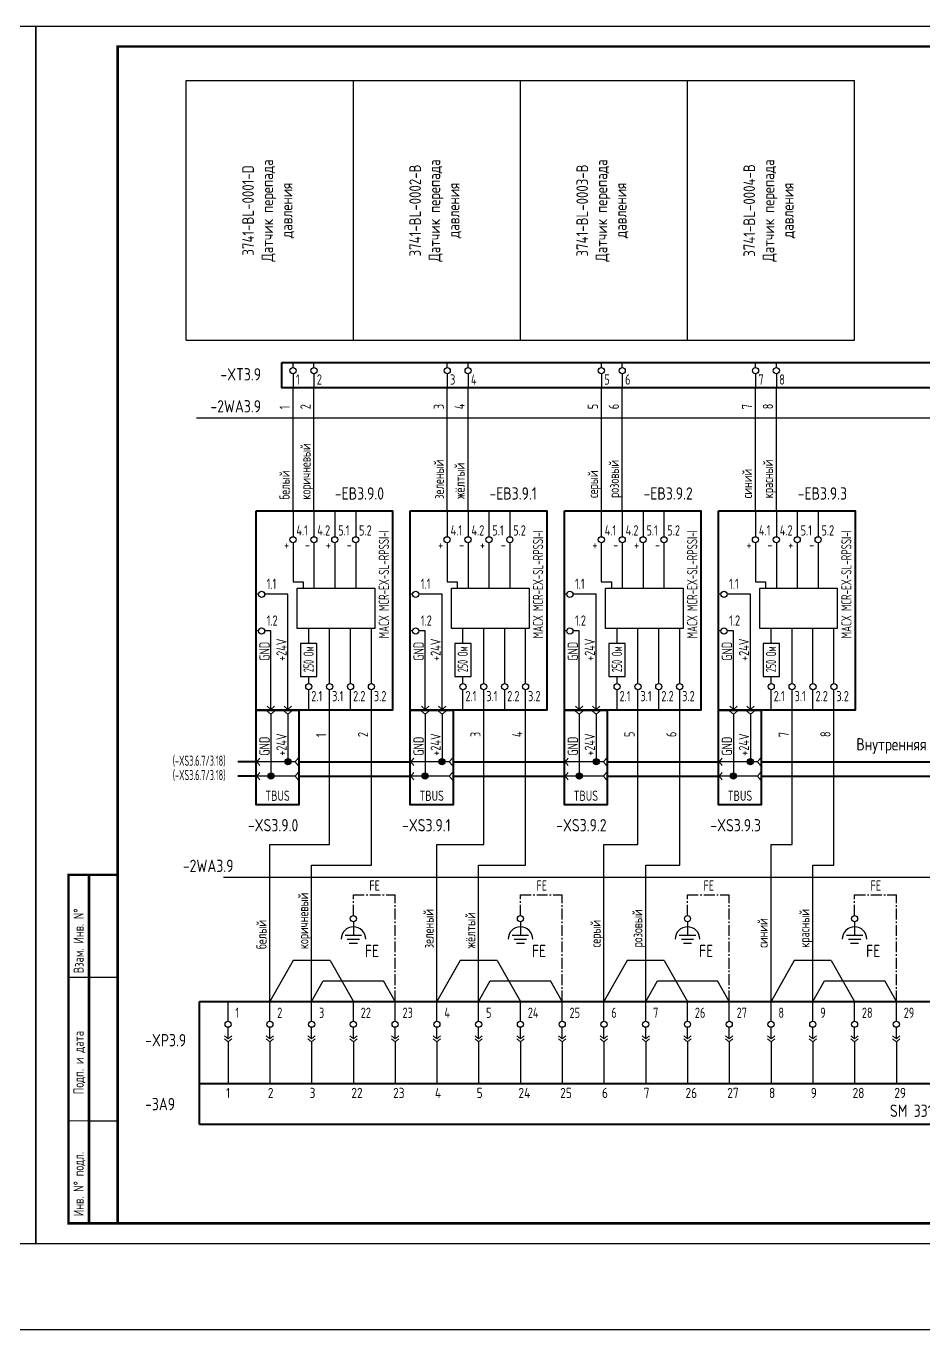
# Model space of a CAD drawing. Header units: millimetres. Extents: x 1235 to 19908, y 833 to 4314.
# Drawn here: x 6107.6 to 6326.8, y 3821.3 to 4139.3 of the extents above; entities that cross this region are included whole.
import ezdxf
from ezdxf.enums import TextEntityAlignment as Align

# ---------------------------------------------------------------- set-up
doc = ezdxf.new("R2010")
doc.units = ezdxf.units.MM
doc.linetypes.add('EPL_DASHLONGDOT', pattern=[1, 0.66, -0.12, 0.1, -0.12])
doc.layers.add('КИА_РАМКИ-ШТАМПЫ', color=7, linetype='Continuous')
doc.styles.add('GOST-A 3-1', font='', dxfattribs={"height": 3})
doc.styles.add('GOSTA-2.5-1', font='', dxfattribs={"width": 0.9, "height": 2.5})
doc.styles.add('ROMANS0-70', font='romans.shx', dxfattribs={"width": 0.7})
doc.styles.get("Standard").update_dxf_attribs({"font": 'arial.ttf'})
doc.styles.get('GOST-A 3-1').set_extended_font_data('GOST type A')
doc.styles.get('GOSTA-2.5-1').set_extended_font_data('GOST Type AU')

# ---------------------------------------------------------------- blocks, each defined once
blk = doc.blocks.new('*U44')
blk.add_line((-402, 25), (-395, 25))
blk.add_lwpolyline([(-415, 292), (5, 292), (5, -5), (-415, -5)], close=True)
at = {"const_width": 0.6}
blk.add_lwpolyline([(-395, 287), (0, 287), (0, 0), (-395, 0)], close=True, dxfattribs=at)
at = {"ltscale": 100}
blk.add_lwpolyline([(0, 287), (-1, 287)], dxfattribs=at)
for points, const_width in [([(-395, 0), (-407, 0), (-407, 85), (-395, 85)], 0.6), ([(-402, 0), (-402, 85)], 0.6), ([(-407, 60), (-395, 60)], 0.3), ([(-407, 25), (-395, 25)], 0.3)]:
    blk.add_lwpolyline(points, dxfattribs=dict(const_width=const_width))
at = {"style": 'ROMANS0-70', "width": 0.7}
for s, p in [('Взам. Инв. N%%d', (-402.54, 61)), ('Подп. и дата', (-402.54, 31.47)), ('Инв. N%%d подл.', (-402.54, 1.7))]:
    blk.add_text(s, height=2.5, rotation=90, dxfattribs=at).set_placement(p, align=Align.BOTTOM_LEFT)
at = {"ltscale": 100, "insert": (-69.52, -4.39), "char_height": 2.5, "width": 12.6652, "attachment_point": 7, "style": 'ROMANS0-70'}
blk.add_mtext('Формат', dxfattribs=at)
at = {"style": 'ROMANS0-70', "width": 0.7, "flags": 12}
blk.add_attdef('FNAME', text='', height=2.5, rotation=90, dxfattribs=at).set_placement((-397.05, 286.9), align=Align.RIGHT)
for tag, p in [('ZINVN', (-398.5, 72.5)), ('INVN', (-398.5, 12.5))]:
    blk.add_attdef(tag, text='', height=3, rotation=90, dxfattribs=at).set_placement(p, align=Align.MIDDLE_CENTER)
at = {"ltscale": 100, "style": 'ROMANS0-70', "width": 0.7, "flags": 12}
blk.add_attdef('ФОРМАТ', text='', height=2.5, dxfattribs=at).set_placement((-57.47, -4.39), align=Align.BOTTOM_LEFT)
blk = doc.blocks.new('A$C2EC3666A')
h = blk.add_hatch(color=7)
h.dxf.hatch_style = 1
edge = h.paths.add_edge_path()
edge.add_arc((0, 0), 0.75, 0, 360)
at = {"color": 0}
blk.add_circle((0, 0), 0.75, dxfattribs=at)
blk = doc.blocks.new('A$C53757D11')
at = {"color": 0}
for p, q in [((-26.42, -7.89), (-26.42, -14.17)), ((-21.32, -7.89), (-21.32, -14.17)), ((-16.22, -7.89), (-16.22, -14.17)), ((-11.12, -7.89), (-11.12, -14.17)), ((-21.32, -15.67), (-21.32, -26.69)), ((-16.22, -15.67), (-16.22, -26.69)), ((-11.12, -15.67), (-11.12, -26.69)), ((-34.85, -28.22), (-35.44, -28.22)), ((-32.75, -28.22), (-33.35, -28.22)), ((-27.65, -28.22), (-32.75, -28.22)), ((-27.65, -43.2), (-27.65, -28.22)), ((-34.85, -37.17), (-35.44, -37.17)), ((-31.81, -37.17), (-33.35, -37.17)), ((-31.81, -43.2), (-31.81, -37.17)), ((-22.57, -40.25), (-22.57, -36.54)), ((-17.48, -49.99), (-17.48, -36.54)), ((-12.38, -48.25), (-12.38, -36.54)), ((-7.28, -49.99), (-7.28, -36.54)), ((-31.81, -56.28), (-31.81, -43.2)), ((-27.65, -56.28), (-27.65, -43.2)), ((-22.57, -49.99), (-22.57, -48.25)), ((-12.38, -49.99), (-12.38, -48.25)), ((-22.57, -56.52), (-22.57, -51.49)), ((-17.48, -56.52), (-17.48, -51.49)), ((-12.38, -56.52), (-12.38, -51.49)), ((-7.28, -56.52), (-7.28, -51.49)), ((-31.81, -57.43), (-31.81, -72.57)), ((-27.65, -57.43), (-27.65, -69.07)), ((-25.9, -69.07), (-35.26, -69.07)), ((-25.9, -72.57), (-35.26, -72.57))]:
    blk.add_line(p, q, dxfattribs=at)
at = {"lineweight": 18}
for p, q in [((-31.81, -56.28), (-32.7, -55.53)), ((-31.81, -57.43), (-32.7, -56.69)), ((-31.81, -56.28), (-30.92, -55.53)), ((-31.81, -57.43), (-30.92, -56.69)), ((-27.65, -56.28), (-28.54, -55.53)), ((-27.65, -57.43), (-28.54, -56.69)), ((-27.65, -56.28), (-26.76, -55.53)), ((-27.65, -57.43), (-26.76, -56.69)), ((-35.26, -69.07), (-34.52, -68.18)), ((-35.26, -69.07), (-34.52, -69.96)), ((-25.9, -69.07), (-25.15, -68.18)), ((-25.9, -69.07), (-25.15, -69.96)), ((-35.26, -72.57), (-34.52, -71.68)), ((-35.26, -72.57), (-34.52, -73.46)), ((-25.9, -72.57), (-25.15, -71.68)), ((-25.9, -72.57), (-25.15, -73.46))]:
    blk.add_line(p, q, dxfattribs=at)
at = {"color": 0, "lineweight": 40}
for points in [[(-35.44, -7.89), (-2.1, -7.89), (-2.1, -56.52), (-35.44, -56.52)], [(-35.44, -56.52), (-24.99, -56.52), (-24.99, -79.55), (-35.44, -79.55)]]:
    blk.add_lwpolyline(points, close=True, dxfattribs=at)
at = {"color": 0}
blk.add_lwpolyline([(-26.42, -15.67), (-26.42, -25.2), (-23.97, -25.2), (-23.97, -26.69)], dxfattribs=at)
for points in [[(-25.37, -26.69), (-6.44, -26.69), (-6.44, -36.54), (-25.37, -36.54)], [(-24.57, -48.25), (-20.57, -48.25), (-20.57, -40.25), (-24.57, -40.25)]]:
    blk.add_lwpolyline(points, close=True, dxfattribs=at)
for centre in [(-26.42, -14.92), (-21.32, -14.92), (-16.22, -14.92), (-11.12, -14.92), (-34.1, -28.22), (-34.1, -37.17), (-22.57, -50.74), (-17.48, -50.74), (-12.38, -50.74), (-7.28, -50.74)]:
    blk.add_circle(centre, 0.75, dxfattribs=at)
for p in [(-27.65, -69.07), (-31.81, -72.57)]:
    blk.add_blockref('A$C2EC3666A', p, dxfattribs=at)
at = {"style": 'GOSTA-2.5-1', "width": 0.9}
for s, p in [('4.1', (-25.59, -13.88)), ('4.2', (-20.49, -13.88)), ('5.1', (-15.39, -13.88)), ('5.2', (-10.3, -13.88)), ('+', (-28.61, -17.4)), ('+', (-18.42, -17.4)), ('-', (-23.51, -17.4)), ('-', (-13.32, -17.4)), ('1.1', (-32.85, -26.91)), ('1.2', (-32.85, -35.87)), ('2.1', (-21.96, -54.3)), ('3.1', (-16.86, -54.3)), ('2.2', (-11.76, -54.3)), ('3.2', (-6.67, -54.3)), ('TBUS', (-33.18, -78.6))]:
    blk.add_text(s, height=2.5, dxfattribs=at).set_placement(p)
at = {"style": 'GOSTA-2.5-1'}
for s, width, p in [('MACX MCR-EX-SL-RPSSI-I', 0.8, (-2.98, -38.97)), ('GND', 0.9, (-32.14, -44.47)), ('+24V', 0.9, (-27.98, -44.47)), ('250 Ом', 0.65, (-21.37, -47.21)), ('GND', 0.9, (-32.14, -67.6)), ('+24V', 0.9, (-27.98, -67.6))]:
    blk.add_text(s, height=2.5, rotation=90, dxfattribs=dict(at, width=width)).set_placement(p)
blk = doc.blocks.new('A$C38A837D7')
at = {"color": 0}
for p, q in [((0, 4.92), (0, 6.17)), ((0, 3.42), (0, 0)), ((5.1, 4.92), (5.1, 6.17)), ((5.1, 3.42), (5.1, 0)), ((37.63, 4.92), (37.63, 6.17)), ((37.63, 3.42), (37.63, 0)), ((42.73, 4.92), (42.73, 6.17)), ((42.73, 3.42), (42.73, 0)), ((75.26, 4.92), (75.26, 6.17)), ((75.26, 3.42), (75.26, 0)), ((80.36, 4.92), (80.36, 6.17)), ((80.36, 3.42), (80.36, 0)), ((112.89, 4.92), (112.89, 6.17)), ((112.89, 3.42), (112.89, 0)), ((117.99, 4.92), (117.99, 6.17)), ((117.99, 3.42), (117.99, 0)), ((188.15, 4.92), (188.15, 6.17)), ((188.15, 3.42), (188.15, 0)), ((193.25, 4.92), (193.25, 6.17)), ((193.25, 3.42), (193.25, 0)), ((225.78, 4.92), (225.78, 6.17)), ((225.78, 3.42), (225.78, 0)), ((230.88, 4.92), (230.88, 6.17)), ((230.88, 3.42), (230.88, 0)), ((263.41, 4.92), (263.41, 6.17)), ((263.41, 3.42), (263.41, 0)), ((268.51, 4.92), (268.51, 6.17)), ((268.51, 3.42), (268.51, 0)), ((301.04, 4.92), (301.04, 6.17)), ((301.04, 3.42), (301.04, 0)), ((306.14, 4.92), (306.14, 6.17)), ((306.14, 3.42), (306.14, 0))]:
    blk.add_line(p, q, dxfattribs=at)
at = {"color": 0, "lineweight": 40}
blk.add_lwpolyline([(-2.75, 6.17), (312.36, 6.17), (312.36, 0), (-2.75, 0)], close=True, dxfattribs=at)
at = {"color": 0}
for centre in [(0, 4.17), (5.1, 4.17), (37.63, 4.17), (42.73, 4.17), (75.26, 4.17), (80.36, 4.17), (112.89, 4.17), (117.99, 4.17), (188.15, 4.17), (193.25, 4.17), (225.78, 4.17), (230.88, 4.17), (263.41, 4.17), (268.51, 4.17), (301.04, 4.17), (306.14, 4.17)]:
    blk.add_circle(centre, 0.75, dxfattribs=at)
at = {"style": 'GOSTA-2.5-1', "width": 0.9}
for s, p in [('1', (0.71, 0.77)), ('2', (5.8, 0.77)), ('3', (38.34, 0.77)), ('4', (43.43, 0.77)), ('5', (75.97, 0.77)), ('6', (81.06, 0.77)), ('7', (113.6, 0.77)), ('8', (118.69, 0.77)), ('9', (188.86, 0.77)), ('10', (193.95, 0.77)), ('11', (226.49, 0.77)), ('12', (231.58, 0.77)), ('13', (264.12, 0.77)), ('14', (269.22, 0.77)), ('15', (301.75, 0.77)), ('16', (306.85, 0.77))]:
    blk.add_text(s, height=2.5, dxfattribs=at).set_placement(p)
blk = doc.blocks.new('A$C2BF74EC9')
at = {"color": 0}
for p, q in [((0, 6.39), (4, 6.39)), ((2, 8.39), (2, 6.39)), ((0.5, 5.39), (3.5, 5.39)), ((1, 4.39), (3, 4.39))]:
    blk.add_line(p, q, dxfattribs=at)
at = {"style": 'GOST-A 3-1'}
blk.add_text('FE', height=3, dxfattribs=at).set_placement((4.81, 1))

msp = doc.modelspace()

# ---------------------------------------------------------------- linework, layer by layer
for p, q in [((6146.75, 4062.68), (6146.75, 4126.01)), ((6146.75, 4126.01), (6187.53, 4126.01)), ((6187.53, 4062.68), (6187.53, 4126.01)), ((6187.53, 4126.01), (6228.31, 4126.01)), ((6187.53, 4062.68), (6187.53, 4126.01)), ((6228.31, 4062.68), (6228.31, 4126.01)), ((6228.31, 4126.01), (6269.09, 4126.01)), ((6269.09, 4062.68), (6269.09, 4126.01)), ((6269.09, 4126.01), (6309.87, 4126.01)), ((6309.87, 4062.68), (6309.87, 4126.01)), ((6146.75, 4062.68), (6187.53, 4062.68)), ((6187.53, 4062.68), (6228.31, 4062.68)), ((6228.31, 4062.68), (6269.09, 4062.68)), ((6269.09, 4062.68), (6309.87, 4062.68)), ((6177.33, 3901.41), (6180.17, 3906.41)), ((6180.17, 3906.41), (6194.89, 3906.41)), ((6197.72, 3901.41), (6194.89, 3906.41)), ((6218.11, 3901.41), (6220.95, 3906.41)), ((6220.95, 3906.41), (6235.67, 3906.41)), ((6238.5, 3901.41), (6235.67, 3906.41)), ((6258.89, 3901.41), (6261.73, 3906.41)), ((6261.73, 3906.41), (6276.45, 3906.41)), ((6279.28, 3901.41), (6276.45, 3906.41)), ((6299.68, 3901.41), (6302.51, 3906.41)), ((6302.51, 3906.41), (6317.23, 3906.41)), ((6320.07, 3901.41), (6317.23, 3906.41)), ((6156.94, 3896.61), (6156.94, 3901.41)), ((6167.14, 3896.61), (6167.14, 3901.41)), ((6177.33, 3896.61), (6177.33, 3901.41)), ((6187.53, 3896.61), (6187.53, 3901.41)), ((6197.72, 3896.61), (6197.72, 3901.41)), ((6207.92, 3896.61), (6207.92, 3901.41)), ((6218.11, 3896.61), (6218.11, 3901.41)), ((6228.31, 3896.61), (6228.31, 3901.41)), ((6238.5, 3896.61), (6238.5, 3901.41)), ((6248.7, 3896.61), (6248.7, 3901.41)), ((6258.89, 3896.61), (6258.89, 3901.41)), ((6269.09, 3896.61), (6269.09, 3901.41)), ((6279.28, 3896.61), (6279.28, 3901.41)), ((6289.48, 3896.61), (6289.48, 3901.41)), ((6299.68, 3896.61), (6299.68, 3901.41)), ((6309.87, 3896.61), (6309.87, 3901.41)), ((6320.07, 3896.61), (6320.07, 3901.41)), ((6156.94, 3892.3), (6156.94, 3895.11)), ((6167.14, 3892.3), (6167.14, 3895.11)), ((6177.33, 3892.3), (6177.33, 3895.11)), ((6187.53, 3892.3), (6187.53, 3895.11)), ((6197.72, 3892.3), (6197.72, 3895.11)), ((6207.92, 3892.3), (6207.92, 3895.11)), ((6218.11, 3892.3), (6218.11, 3895.11)), ((6228.31, 3892.3), (6228.31, 3895.11)), ((6238.5, 3892.3), (6238.5, 3895.11)), ((6248.7, 3892.3), (6248.7, 3895.11)), ((6258.89, 3892.3), (6258.89, 3895.11)), ((6269.09, 3892.3), (6269.09, 3895.11)), ((6279.28, 3892.3), (6279.28, 3895.11)), ((6289.48, 3892.3), (6289.48, 3895.11)), ((6299.68, 3892.3), (6299.68, 3895.11)), ((6309.87, 3892.3), (6309.87, 3895.11)), ((6320.07, 3892.3), (6320.07, 3895.11)), ((6156.94, 3891.55), (6156.94, 3881.38)), ((6167.14, 3891.55), (6167.14, 3881.38)), ((6177.33, 3891.55), (6177.33, 3881.38)), ((6187.53, 3891.55), (6187.53, 3881.38)), ((6197.72, 3891.55), (6197.72, 3881.38)), ((6207.92, 3891.55), (6207.92, 3881.38)), ((6218.11, 3891.55), (6218.11, 3881.38)), ((6228.31, 3891.55), (6228.31, 3881.38)), ((6238.5, 3891.55), (6238.5, 3881.38)), ((6248.7, 3891.55), (6248.7, 3881.38)), ((6258.89, 3891.55), (6258.89, 3881.38)), ((6269.09, 3891.55), (6269.09, 3881.38)), ((6279.28, 3891.55), (6279.28, 3881.38)), ((6289.48, 3891.55), (6289.48, 3881.38)), ((6299.68, 3891.55), (6299.68, 3881.38)), ((6309.87, 3891.55), (6309.87, 3881.38)), ((6320.07, 3891.55), (6320.07, 3881.38))]:
    msp.add_line(p, q)
at = {"color": 0}
for p, q in [((6172.8, 4021.05), (6172.8, 4051.09)), ((6177.89, 4021.05), (6177.89, 4051.09)), ((6210.43, 4021.05), (6210.43, 4051.09)), ((6215.52, 4021.05), (6215.52, 4051.09)), ((6248.06, 4021.05), (6248.06, 4051.09)), ((6253.15, 4021.05), (6253.15, 4051.09)), ((6285.69, 4021.05), (6285.69, 4051.09)), ((6290.78, 4021.05), (6290.78, 4051.09)), ((6149.26, 4043.8), (6483.68, 4043.8)), ((6181.73, 3939.69), (6181.73, 3972.42)), ((6191.93, 3934.69), (6191.93, 3972.42)), ((6219.37, 3939.69), (6219.37, 3972.42)), ((6229.56, 3934.69), (6229.56, 3972.42)), ((6257, 3939.69), (6257, 3972.42)), ((6267.19, 3934.69), (6267.19, 3972.42)), ((6294.63, 3939.69), (6294.63, 3972.42)), ((6304.82, 3934.69), (6304.82, 3972.42)), ((6167.14, 3901.41), (6167.14, 3939.69)), ((6167.14, 3939.69), (6181.73, 3939.69)), ((6207.92, 3901.41), (6207.92, 3939.69)), ((6207.92, 3939.69), (6219.37, 3939.69)), ((6248.7, 3901.41), (6248.7, 3939.69)), ((6248.7, 3939.69), (6257, 3939.69)), ((6289.48, 3901.41), (6289.48, 3939.69)), ((6289.48, 3939.69), (6294.63, 3939.69)), ((6177.33, 3934.69), (6191.93, 3934.69)), ((6177.33, 3901.41), (6177.33, 3934.69)), ((6218.11, 3934.69), (6229.56, 3934.69)), ((6218.11, 3901.41), (6218.11, 3934.69)), ((6258.89, 3934.69), (6267.19, 3934.69)), ((6258.89, 3901.41), (6258.89, 3934.69)), ((6299.68, 3934.69), (6304.82, 3934.69)), ((6299.68, 3901.41), (6299.68, 3934.69)), ((6155.86, 3931.72), (6494.75, 3931.72)), ((6187.53, 3920.86), (6187.53, 3919.61)), ((6228.31, 3920.86), (6228.31, 3919.61)), ((6269.09, 3920.86), (6269.09, 3919.61)), ((6309.87, 3920.86), (6309.87, 3919.61)), ((6172.82, 3911.41), (6167.14, 3901.41)), ((6181.85, 3911.41), (6172.82, 3911.41)), ((6181.85, 3911.41), (6187.53, 3901.41)), ((6213.6, 3911.41), (6207.92, 3901.41)), ((6222.63, 3911.41), (6213.6, 3911.41)), ((6222.63, 3911.41), (6228.31, 3901.41)), ((6254.38, 3911.41), (6248.7, 3901.41)), ((6263.41, 3911.41), (6254.38, 3911.41)), ((6263.41, 3911.41), (6269.09, 3901.41)), ((6295.16, 3911.41), (6289.48, 3901.41)), ((6304.19, 3911.41), (6295.16, 3911.41)), ((6304.19, 3911.41), (6309.87, 3901.41)), ((6970.58, 3821.3), (5668.54, 3821.3))]:
    msp.add_line(p, q, dxfattribs=at)
at = {"color": 1, "lineweight": 40}
for p, q in [((6163.95, 3959.87), (6159.33, 3959.87)), ((6174.23, 3959.87), (6201.4, 3959.87)), ((6211.86, 3959.87), (6239.03, 3959.87)), ((6249.49, 3959.87), (6276.66, 3959.87)), ((6287.12, 3959.87), (6351.92, 3959.87))]:
    msp.add_line(p, q, dxfattribs=at)
at = {"color": 4, "lineweight": 40}
for p, q in [((6163.95, 3956.36), (6159.33, 3956.36)), ((6174.23, 3956.36), (6201.4, 3956.36)), ((6211.86, 3956.36), (6239.03, 3956.36)), ((6249.49, 3956.36), (6276.66, 3956.36)), ((6287.12, 3956.36), (6351.92, 3956.36))]:
    msp.add_line(p, q, dxfattribs=at)
at = {"color": 6, "linetype": 'EPL_DASHLONGDOT', "lineweight": 25, "ltscale": 4}
for p, q in [((6187.53, 3927.45), (6197.72, 3927.45)), ((6187.53, 3922.36), (6187.53, 3927.45)), ((6197.72, 3901.41), (6197.72, 3927.45)), ((6228.31, 3927.45), (6238.5, 3927.45)), ((6228.31, 3922.36), (6228.31, 3927.45)), ((6238.5, 3901.41), (6238.5, 3927.45)), ((6269.09, 3927.45), (6279.28, 3927.45)), ((6269.09, 3922.36), (6269.09, 3927.45)), ((6279.28, 3901.41), (6279.28, 3927.45)), ((6309.87, 3927.45), (6320.07, 3927.45)), ((6309.87, 3922.36), (6309.87, 3927.45)), ((6320.07, 3901.41), (6320.07, 3927.45))]:
    msp.add_line(p, q, dxfattribs=at)
at = {"lineweight": 40}
for p, q in [((6149.93, 3901.41), (6521.6, 3901.41)), ((6149.93, 3871.41), (6149.93, 3901.41)), ((6149.93, 3881.38), (6521.6, 3881.38)), ((6521.6, 3871.41), (6149.93, 3871.41))]:
    msp.add_line(p, q, dxfattribs=at)
at = {"lineweight": 18}
for p, q in [((6156.94, 3892.3), (6156.05, 3893.04)), ((6156.94, 3892.3), (6157.83, 3893.04)), ((6167.14, 3892.3), (6166.25, 3893.04)), ((6167.14, 3892.3), (6168.03, 3893.04)), ((6177.33, 3892.3), (6176.44, 3893.04)), ((6177.33, 3892.3), (6178.22, 3893.04)), ((6187.53, 3892.3), (6186.64, 3893.04)), ((6187.53, 3892.3), (6188.42, 3893.04)), ((6197.72, 3892.3), (6196.83, 3893.04)), ((6197.72, 3892.3), (6198.61, 3893.04)), ((6207.92, 3892.3), (6207.03, 3893.04)), ((6207.92, 3892.3), (6208.81, 3893.04)), ((6218.11, 3892.3), (6217.22, 3893.04)), ((6218.11, 3892.3), (6219, 3893.04)), ((6228.31, 3892.3), (6227.42, 3893.04)), ((6228.31, 3892.3), (6229.2, 3893.04)), ((6238.5, 3892.3), (6237.61, 3893.04)), ((6238.5, 3892.3), (6239.39, 3893.04)), ((6248.7, 3892.3), (6247.81, 3893.04)), ((6248.7, 3892.3), (6249.59, 3893.04)), ((6258.89, 3892.3), (6258, 3893.04)), ((6258.89, 3892.3), (6259.78, 3893.04)), ((6269.09, 3892.3), (6268.2, 3893.04)), ((6269.09, 3892.3), (6269.98, 3893.04)), ((6279.28, 3892.3), (6278.39, 3893.04)), ((6279.28, 3892.3), (6280.18, 3893.04)), ((6289.48, 3892.3), (6288.59, 3893.04)), ((6289.48, 3892.3), (6290.37, 3893.04)), ((6299.68, 3892.3), (6298.78, 3893.04)), ((6299.68, 3892.3), (6300.57, 3893.04)), ((6309.87, 3892.3), (6308.98, 3893.04)), ((6309.87, 3892.3), (6310.76, 3893.04)), ((6320.07, 3892.3), (6319.17, 3893.04)), ((6320.07, 3892.3), (6320.96, 3893.04)), ((6156.94, 3891.55), (6156.05, 3892.3)), ((6156.94, 3891.55), (6157.83, 3892.3)), ((6167.14, 3891.55), (6166.25, 3892.3)), ((6167.14, 3891.55), (6168.03, 3892.3)), ((6177.33, 3891.55), (6176.44, 3892.3)), ((6177.33, 3891.55), (6178.22, 3892.3)), ((6187.53, 3891.55), (6186.64, 3892.3)), ((6187.53, 3891.55), (6188.42, 3892.3)), ((6197.72, 3891.55), (6196.83, 3892.3)), ((6197.72, 3891.55), (6198.61, 3892.3)), ((6207.92, 3891.55), (6207.03, 3892.3)), ((6207.92, 3891.55), (6208.81, 3892.3)), ((6218.11, 3891.55), (6217.22, 3892.3)), ((6218.11, 3891.55), (6219, 3892.3)), ((6228.31, 3891.55), (6227.42, 3892.3)), ((6228.31, 3891.55), (6229.2, 3892.3)), ((6238.5, 3891.55), (6237.61, 3892.3)), ((6238.5, 3891.55), (6239.39, 3892.3)), ((6248.7, 3891.55), (6247.81, 3892.3)), ((6248.7, 3891.55), (6249.59, 3892.3)), ((6258.89, 3891.55), (6258, 3892.3)), ((6258.89, 3891.55), (6259.78, 3892.3)), ((6269.09, 3891.55), (6268.2, 3892.3)), ((6269.09, 3891.55), (6269.98, 3892.3)), ((6279.28, 3891.55), (6278.39, 3892.3)), ((6279.28, 3891.55), (6280.18, 3892.3)), ((6289.48, 3891.55), (6288.59, 3892.3)), ((6289.48, 3891.55), (6290.37, 3892.3)), ((6299.68, 3891.55), (6298.78, 3892.3)), ((6299.68, 3891.55), (6300.57, 3892.3)), ((6309.87, 3891.55), (6308.98, 3892.3)), ((6309.87, 3891.55), (6310.76, 3892.3)), ((6320.07, 3891.55), (6319.17, 3892.3)), ((6320.07, 3891.55), (6320.96, 3892.3))]:
    msp.add_line(p, q, dxfattribs=at)
at = {"color": 0}
for centre in [(6187.53, 3921.61), (6228.31, 3921.61), (6269.09, 3921.61), (6309.87, 3921.61)]:
    msp.add_circle(centre, 0.75, dxfattribs=at)
for centre in [(6156.94, 3895.86), (6167.14, 3895.86), (6177.33, 3895.86), (6187.53, 3895.86), (6197.72, 3895.86), (6207.92, 3895.86), (6218.11, 3895.86), (6228.31, 3895.86), (6238.5, 3895.86), (6248.7, 3895.86), (6258.89, 3895.86), (6269.09, 3895.86), (6279.28, 3895.86), (6289.48, 3895.86), (6299.68, 3895.86), (6309.87, 3895.86), (6320.07, 3895.86)]:
    msp.add_circle(centre, 0.75)
for centre in [(6187.53, 3916.61), (6228.31, 3916.61), (6269.09, 3916.61), (6309.87, 3916.61)]:
    msp.add_arc(centre, 3, 0, 180, dxfattribs=at)

# ---------------------------------------------------------------- block references
for name, p in [('A$C38A837D7', (6172.8, 4051.09)), ('A$C53757D11', (6199.21, 4028.94)), ('A$C53757D11', (6236.84, 4028.94)), ('A$C53757D11', (6274.47, 4028.94)), ('A$C53757D11', (6312.1, 4028.94)), ('A$C2BF74EC9', (6185.53, 3911.22)), ('A$C2BF74EC9', (6226.31, 3911.22)), ('A$C2BF74EC9', (6267.09, 3911.22)), ('A$C2BF74EC9', (6307.87, 3911.22))]:
    msp.add_blockref(name, p, dxfattribs=at)
at = {"layer": 'КИА_РАМКИ-ШТАМПЫ'}
ref = msp.add_blockref('*U44', (6105, 3847.31), dxfattribs=at)
ref.add_attrib('ФОРМАТ', 'А3', dxfattribs={"layer": '0', "ltscale": 100, "height": 2.5, "style": 'ROMANS0-70', "width": 0.7}).set_placement((6047.53, 3842.93), align=Align.BOTTOM_LEFT)
ref = msp.add_blockref('*U44', (6525, 3847.31), dxfattribs=at)
ref.add_attrib('ФОРМАТ', 'А3', dxfattribs={"layer": '0', "ltscale": 100, "height": 2.5, "style": 'ROMANS0-70', "width": 0.7}).set_placement((6467.53, 3842.93), align=Align.BOTTOM_LEFT)

# ---------------------------------------------------------------- texts
for s, height, style, p in [('-XT3.9', 3, 'GOST-A 3-1', (6155.07, 4052.87)), ('-2WA3.9', 3, 'GOST-A 3-1', (6152.63, 4045.07)), ('-EB3.9.0', 3, 'GOST-A 3-1', (6183.01, 4023.81)), ('-EB3.9.1', 3, 'GOST-A 3-1', (6220.74, 4023.81)), ('-EB3.9.2', 3, 'GOST-A 3-1', (6258.37, 4023.81)), ('-EB3.9.3', 3, 'GOST-A 3-1', (6296, 4023.81)), ('Внутренняя шина TBUS', 3, 'GOST-A 3-1', (6310.31, 3962.63)), ('-XS3.9.0', 3, 'GOST-A 3-1', (6161.78, 3942.9)), ('-XS3.9.1', 3, 'GOST-A 3-1', (6199.41, 3942.9)), ('-XS3.9.2', 3, 'GOST-A 3-1', (6237.04, 3942.9)), ('-XS3.9.3', 3, 'GOST-A 3-1', (6274.67, 3942.9)), ('-2WA3.9', 3, 'GOST-A 3-1', (6145.91, 3932.99)), ('-XP3.9', 3, 'GOST-A 3-1', (6136.7, 3890.47)), ('1', 2.5, 'GOSTA-2.5-1', (6156.45, 3877.85)), ('2', 2.5, 'GOSTA-2.5-1', (6166.65, 3877.85)), ('3', 2.5, 'GOSTA-2.5-1', (6176.84, 3877.85)), ('22', 2.5, 'GOSTA-2.5-1', (6187.04, 3877.85)), ('23', 2.5, 'GOSTA-2.5-1', (6197.23, 3877.85)), ('4', 2.5, 'GOSTA-2.5-1', (6207.43, 3877.85)), ('5', 2.5, 'GOSTA-2.5-1', (6217.62, 3877.85)), ('24', 2.5, 'GOSTA-2.5-1', (6227.82, 3877.85)), ('25', 2.5, 'GOSTA-2.5-1', (6238.01, 3877.85)), ('6', 2.5, 'GOSTA-2.5-1', (6248.21, 3877.85)), ('7', 2.5, 'GOSTA-2.5-1', (6258.4, 3877.85)), ('26', 2.5, 'GOSTA-2.5-1', (6268.6, 3877.85)), ('27', 2.5, 'GOSTA-2.5-1', (6278.79, 3877.85)), ('8', 2.5, 'GOSTA-2.5-1', (6288.99, 3877.85)), ('9', 2.5, 'GOSTA-2.5-1', (6299.18, 3877.85)), ('28', 2.5, 'GOSTA-2.5-1', (6309.38, 3877.85)), ('29', 2.5, 'GOSTA-2.5-1', (6319.57, 3877.85)), ('-3A9', 3, 'GOST-A 3-1', (6136.7, 3874.88)), ('SM 331 8xAI 4...20 mA', 3, 'GOST-A 3-1', (6318.51, 3873.26))]:
    msp.add_text(s, height=height, dxfattribs=dict(style=style)).set_placement(p)
at = {"style": 'GOSTA-2.5-1', "width": 0.9}
for s, p in [('1', (6171.99, 4045.86)), ('2', (6177.09, 4045.86)), ('3', (6209.62, 4045.86)), ('4', (6214.72, 4045.86)), ('5', (6247.25, 4045.86)), ('6', (6252.35, 4045.86)), ('7', (6284.88, 4045.86)), ('8', (6289.98, 4045.86)), ('коричневый', (6177.09, 4023.81)), ('зеленый', (6209.62, 4023.99)), ('жёлтый', (6214.72, 4023.99)), ('розовый', (6252.35, 4024.22)), ('красный', (6289.98, 4024.13)), ('белый', (6171.99, 4023.81)), ('серый', (6247.25, 4024.22)), ('синий', (6284.88, 4024.13)), ('1', (6180.93, 3965.9)), ('2', (6191.13, 3965.9)), ('3', (6218.56, 3965.9)), ('4', (6228.76, 3965.9)), ('5', (6256.19, 3965.9)), ('6', (6266.39, 3965.9)), ('7', (6293.82, 3965.9)), ('8', (6304.02, 3965.9)), ('коричневый', (6176.53, 3914.19)), ('белый', (6166.34, 3914.19)), ('зеленый', (6207.12, 3914.37)), ('жёлтый', (6217.31, 3914.37)), ('серый', (6247.9, 3914.6)), ('розовый', (6258.09, 3914.6)), ('синий', (6288.68, 3914.52)), ('красный', (6298.87, 3914.52))]:
    msp.add_text(s, height=2.5, rotation=90, dxfattribs=at).set_placement(p)
at = {"style": 'GOSTA-2.5-1'}
for s, width, p in [('(-XS3.6.7/3.18)', 0.7, (6143.44, 3958.89)), ('(-XS3.6.7/3.18)', 0.7, (6143.44, 3955.39)), ('FE', 0.9, (6191.42, 3928.42)), ('FE', 0.9, (6232.2, 3928.42)), ('FE', 0.9, (6272.98, 3928.42)), ('FE', 0.9, (6313.76, 3928.42)), ('1', 0.9, (6158.74, 3897.41)), ('2', 0.9, (6168.94, 3897.41)), ('3', 0.9, (6179.14, 3897.41)), ('22', 0.9, (6189.33, 3897.41)), ('23', 0.9, (6199.53, 3897.41)), ('4', 0.9, (6209.72, 3897.41)), ('5', 0.9, (6219.92, 3897.41)), ('24', 0.9, (6230.11, 3897.41)), ('25', 0.9, (6240.31, 3897.41)), ('6', 0.9, (6250.5, 3897.41)), ('7', 0.9, (6260.7, 3897.41)), ('26', 0.9, (6270.89, 3897.41)), ('27', 0.9, (6281.09, 3897.41)), ('8', 0.9, (6291.28, 3897.41)), ('9', 0.9, (6301.48, 3897.41)), ('28', 0.9, (6311.67, 3897.41)), ('29', 0.9, (6321.87, 3897.41))]:
    msp.add_text(s, height=2.5, dxfattribs=dict(at, width=width)).set_placement(p)
at = {"char_height": 2.82222, "width": 30.8332, "attachment_point": 5, "rotation": 90}
for s, insert in [('{\\fGOST type A|b0|i0|c204|p34;3741-\\fGOST type A|b0|i0|c0|p34;BL-0001-D \\fGOST type A|b0|i0|c204|p34;Датчик перепада давления }', (6166.75, 4094.34)), ('{\\fGOST type A|b0|i0|c204|p34;3741-\\fGOST type A|b0|i0|c0|p34;BL-0002-B \\fGOST type A|b0|i0|c204|p34;Датчик перепада давления }', (6207.53, 4094.34)), ('{\\fGOST type A|b0|i0|c204|p34;3741-\\fGOST type A|b0|i0|c0|p34;BL-0003-B \\fGOST type A|b0|i0|c204|p34;Датчик перепада давления }', (6248.31, 4094.34)), ('{\\fGOST type A|b0|i0|c204|p34;3741-\\fGOST type A|b0|i0|c0|p34;BL-0004-B \\fGOST type A|b0|i0|c204|p34;Датчик перепада давления }', (6289.09, 4094.34))]:
    msp.add_mtext(s, dxfattribs=dict(at, insert=insert))

doc.saveas('drawing.dxf')
